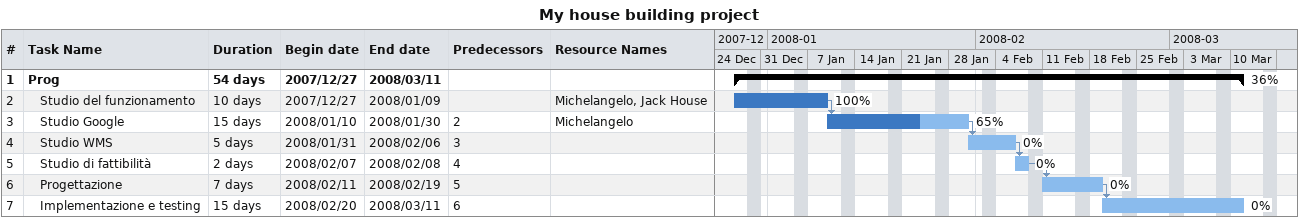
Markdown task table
My house building project

| ID | Level | Task | Duration | Start | Finish | Predecessors | Resources | % complete |
|---|---|---|---|---|---|---|---|---|
| 1 | 1 | **Prog** | 54d | 2007-12-27 | 2008-03-11 |  |  | 36 |
| 2 | 2 | Studio del funzionamento | 10d | 2007-12-27 | 2008-01-09 |  | Michelangelo, Jack House | 100 |
| 3 | 2 | Studio Google | 15d | 2008-01-10 | 2008-01-30 | 2 | Michelangelo | 65 |
| 4 | 2 | Studio WMS | 5d | 2008-01-31 | 2008-02-06 | 3 |  | 0 |
| 5 | 2 | Studio di fattibilità | 2d | 2008-02-07 | 2008-02-08 | 4 |  | 0 |
| 6 | 2 | Progettazione | 7d | 2008-02-11 | 2008-02-19 | 5 |  | 0 |
| 7 | 2 | Implementazione e testing | 15d | 2008-02-20 | 2008-03-11 | 6 |  | 0 |
